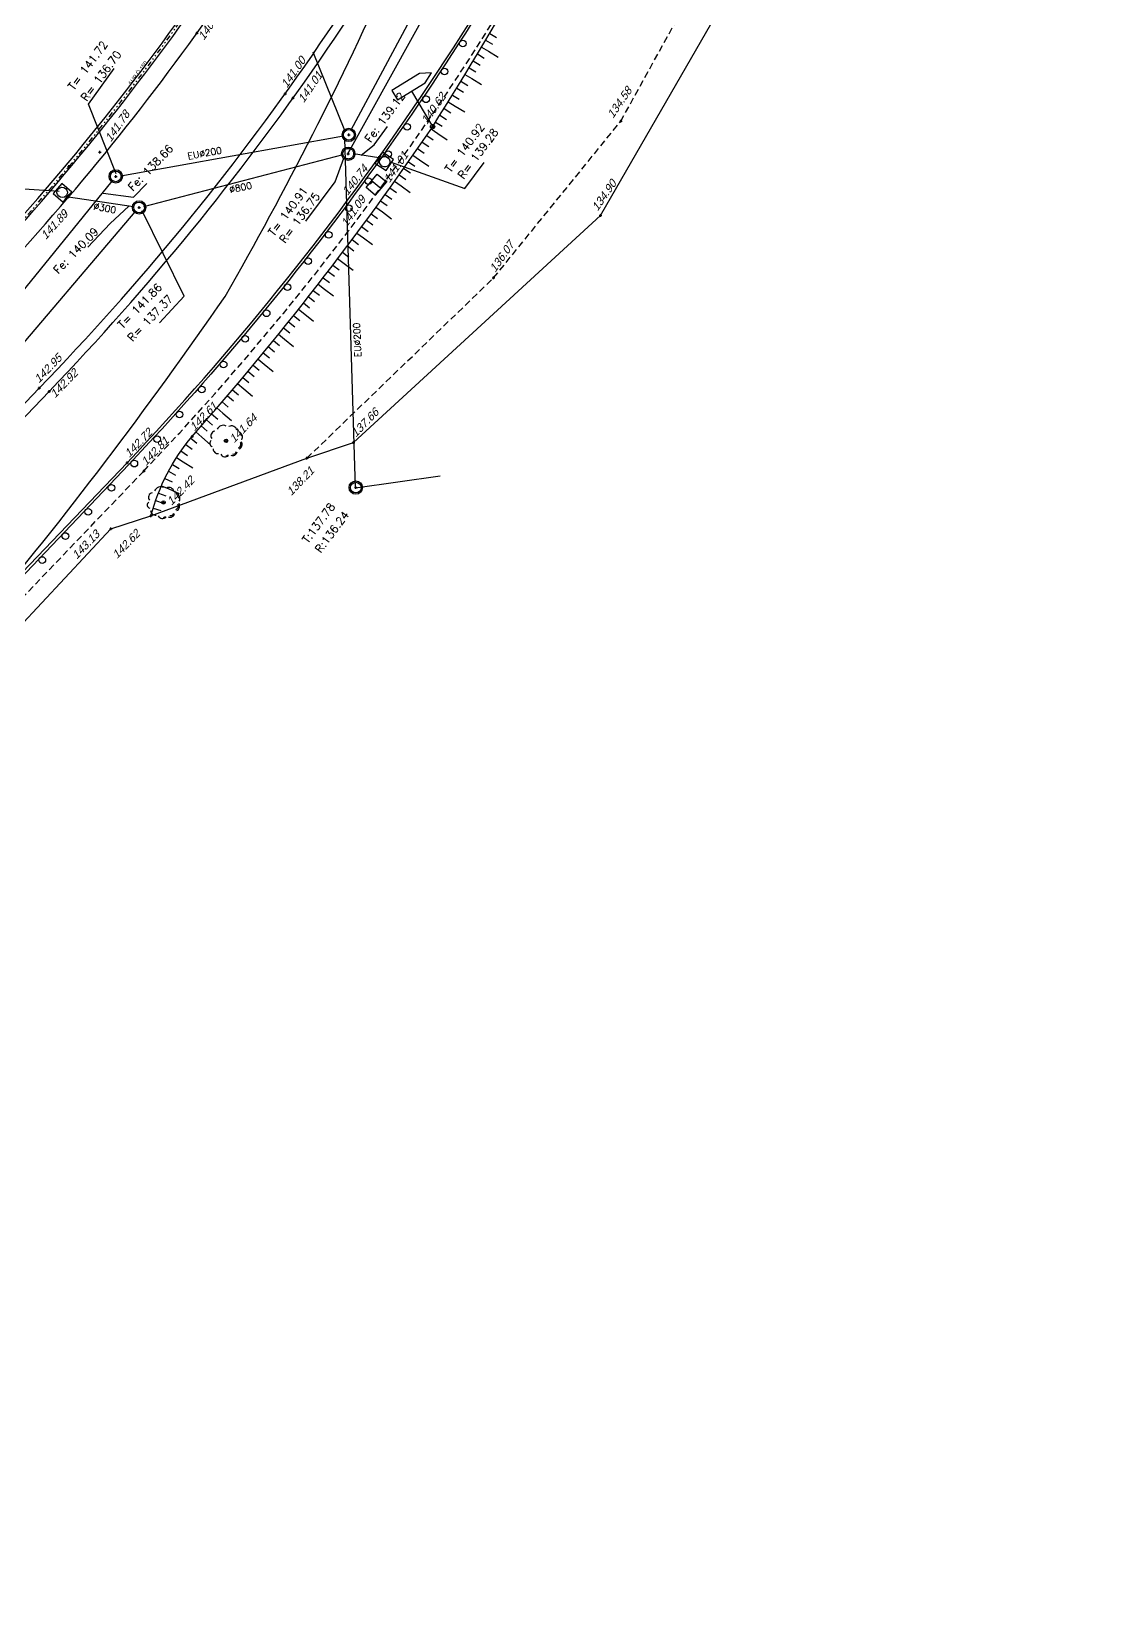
# Model space of a CAD drawing. Header units: metres. Extents: x 1633075 to 1634601, y 8175308 to 8177203.
# Drawn here: x 1633452.6 to 1633533.4, y 8175447.1 to 8175564.8 of the extents above; entities that cross this region are included whole.
import ezdxf

# ---------------------------------------------------------------- set-up
doc = ezdxf.new("R2010")
doc.units = ezdxf.units.M
doc.header["$LTSCALE"] = 2
doc.header["$PDMODE"] = 2
doc.header["$PDSIZE"] = 0.1
for name, pattern in [('211', [0.5, 0.2, -0.1, 0, -0.1, 0, -0.1]), ('31', [2, 1, 1]), ('CACHE', [0.375, 0.25, -0.125]), ('CACHE2', [4.7625, 3.175, -1.5875]), ('CONTINU', [0])]:
    doc.linetypes.add(name, pattern=pattern)
for name, color, linetype in [('C15785 - ALLEE', 7, 'CACHE'), ('C15785 - BORDURES', 7, 'CONTINU'), ('C15785 - BTALUS', 3, 'CACHE'), ('C15785 - CLOTURES', 3, 'Continuous'), ('C15785 - DBA', 252, 'Continuous'), ('C15785 - EAUP', 5, 'CONTINU'), ('C15785 - EP', 4, 'Continuous'), ('C15785 - EU', 6, 'Continuous'), ('C15785 - GLISSIERE', 252, 'Continuous'), ('C15785 - HTALUS', 7, 'Continuous'), ('C15785 - MOBILIER', 252, 'Continuous'), ('C15785 - POINT 2D', 7, 'Continuous'), ('C15785 - RECO-GÉN', 5, 'Continuous'), ('C15785 - Talus', 7, 'Continuous'), ('C15785 - VEGET', 3, 'Continuous'), ('C15785 - Z', 7, 'Continuous')]:
    doc.layers.add(name, color=color, linetype=linetype)
doc.styles.add('SIMPLEX', font='simplex_.ttf', dxfattribs={"height": 0.6})
doc.styles.get("Standard").update_dxf_attribs({"font": 'arial.ttf'})

# ---------------------------------------------------------------- blocks, each defined once
blk = doc.blocks.new('BL19')
at = {"color": 0}
for p, q in [((0.5, 1), (-0.5, 1)), ((-0.5, 1), (-0.5, 0)), ((-0.5, 0), (0.5, 0)), ((0.5, 0), (0.5, 1))]:
    blk.add_line(p, q, dxfattribs=at)
for centre, major_axis, start_param, end_param in [((0.01, -0.97), (0.742, 0.742), 0.387155, 1.183656), ((0.01, 0.55), (-0.275, 0.275), 3.926991, 10.210176)]:
    blk.add_ellipse(centre, major_axis=major_axis, ratio=1, start_param=start_param, end_param=end_param, dxfattribs=at)
blk = doc.blocks.new('ARBN')
blk.add_circle((0, 0), 0.0517)
for centre, radius, start, end in [((-0.381, -0.079), 0.106, 125.5548, 253.3512), ((-0.313, 0.149), 0.141, 102.3806, 218.1519), ((-0.088, 0.27), 0.194, 62.9289, 157.9234), ((0.159, 0.288), 0.162, 10.5515, 118.7684), ((0.33, 0.115), 0.163, 331.4172, 69.7614), ((-0.236, -0.237), 0.15, 182.2997, 276.8338), ((-0.027, -0.335), 0.147, 208.1993, 316.9403), ((0.007, -0.38), 0.0689, 259.4414, 333.9219), ((0.202, -0.304), 0.137, 247.1419, 348.9634), ((0.221, -0.292), 0.104, 254.316, 338.7253), ((0.342, -0.106), 0.104, 287.358, 32.9391), ((0.335, -0.105), 0.151, 294.7172, 29.5061)]:
    blk.add_arc(centre, radius, start, end)
blk = doc.blocks.new('TALB150A')
blk.add_line((0, -0.6), (0, -1.45))
blk = doc.blocks.new('TALB150B')
blk.add_line((0, 0), (0, -0.6))
blk = doc.blocks.new('RH')
blk.add_circle((0, 0.25), 0.25)
blk = doc.blocks.new('TAMPON')
blk.add_circle((0, 0), 0.5)
blk = doc.blocks.new('T1')
at = {"linetype": '31'}
blk.add_point((0, 0), dxfattribs=at)

msp = doc.modelspace()

# ---------------------------------------------------------------- linework, layer by layer
at = {"layer": 'C15785 - ALLEE'}
msp.add_lwpolyline([(1633394.6, 8175462.54), (1633412.52, 8175481.33), (1633430.55, 8175500.09), (1633460.99, 8175531.86)], dxfattribs=at)
msp.add_arc((1633308.48, 8175677.45), 210.85, 316.3284, 333.4936, dxfattribs=at)
at = {"layer": 'C15785 - BORDURES'}
for points in [[(1633333.62, 8175448.44, 0.023626), (1633347.16, 8175453.04, 0.095256), (1633378.89, 8175474.61), (1633397.1, 8175493.63), (1633416.63, 8175514), (1633420.43, 8175517.89), (1633435.19, 8175533.36), (1633445.94, 8175544.54, 0.074216), (1633478.5, 8175590.04, 0.074216)], [(1633333.72, 8175448.11, 0.023635), (1633347.29, 8175452.72, 0.095278), (1633379.14, 8175474.36), (1633397.35, 8175493.39), (1633416.88, 8175513.75), (1633420.68, 8175517.65), (1633435.45, 8175533.12), (1633446.19, 8175544.3, 0.074215), (1633478.81, 8175589.88, 0.074215)]]:
    msp.add_lwpolyline(points, format="xyb", dxfattribs=at)
msp.add_lwpolyline([(1633393.12, 8175463.08), (1633411.61, 8175482.38), (1633429.61, 8175501.15), (1633435.96, 8175507.76), (1633447.91, 8175520.15), (1633459.74, 8175532.48)], dxfattribs=at)
for centre, radius, start, end in [((1633304.1, 8175680.06), 214.48, 316.5215, 334.8457), ((1633310.01, 8175676.08), 190.84, 315.9573, 332.5166)]:
    msp.add_arc(centre, radius, start, end, dxfattribs=at)
at = {"layer": 'C15785 - BTALUS'}
msp.add_lwpolyline([(1633473.22, 8175532.82), (1633487.22, 8175546.34), (1633496.76, 8175558.09), (1633503.04, 8175569.46), (1633515.27, 8175598.63), (1633522.45, 8175618.16), (1633529.72, 8175633.19), (1633533.29, 8175646.34)], dxfattribs=at)
at = {"layer": 'C15785 - CLOTURES'}
msp.add_lwpolyline([(1633382.01, 8175447.08), (1633395.82, 8175461.69), (1633413.95, 8175480.65), (1633431.48, 8175499.15), (1633449.86, 8175518.27), (1633458.53, 8175527.53), (1633461.53, 8175528.5), (1633473.22, 8175532.82), (1633476.73, 8175534), (1633495.24, 8175551.02), (1633506.59, 8175570.72), (1633517.12, 8175597.79), (1633525.86, 8175620.16), (1633537.23, 8175649.39), (1633548.49, 8175666.04), (1633560.4, 8175683.84)], dxfattribs=at)
at = {"layer": 'C15785 - DBA'}
for points in [[(1633387.14, 8175469.33), (1633405.21, 8175488.08), (1633423.49, 8175507.12), (1633442.21, 8175526.6), (1633453.14, 8175538.07)], [(1633387.85, 8175469.08), (1633405.65, 8175487.58), (1633424.05, 8175506.72), (1633442.6, 8175526.04), (1633453.89, 8175537.83)]]:
    msp.add_lwpolyline(points, dxfattribs=at)
for centre, radius, start, end in [((1633312.51, 8175674.34), 195.82, 315.9035, 334.8315), ((1633310.15, 8175675.97), 199.36, 316.1413, 334.5942)]:
    msp.add_arc(centre, radius, start, end, dxfattribs=at)
at = {"layer": 'C15785 - EAUP', "linetype": '211'}
msp.add_lwpolyline([(1633478.5, 8175590.49, -0.002097), (1633476.94, 8175587.61, 0.003128), (1633474.11, 8175582.28, -0.01242), (1633471.17, 8175577, -0.019253), (1633464.12, 8175566.13, -0.020238), (1633455.38, 8175554.7, -0.020238), (1633446.58, 8175544.96, -0.001209), (1633435.36, 8175533.22, -0.000947), (1633425.04, 8175522.52, 0.000935), (1633414.72, 8175511.83, 0.000817), (1633404.27, 8175500.92, -0.000406), (1633393.84, 8175489.99, -0.000365), (1633380.16, 8175475.73), (1633376.89, 8175472.32, -0.010944), (1633373.44, 8175469.36, -0.012808), (1633367.03, 8175464.35, -0.014672), (1633360.25, 8175459.67), (1633354.47, 8175456.42), (1633352.44, 8175454.29)], format="xyb", dxfattribs=at)
at = {"layer": 'C15785 - EP', "linetype": 'CONTINU'}
for p, q in [((1633476.33, 8175555.69), (1633496.28, 8175591.8)), ((1633460.99, 8175551.71), (1633475.94, 8175555.59)), ((1633478.63, 8175555.36), (1633476.72, 8175555.64)), ((1633460.21, 8175551.67, 141.79), (1633455.35, 8175552.4, 141.79)), ((1633430.83, 8175516.58), (1633460.34, 8175551.31))]:
    msp.add_line(p, q, dxfattribs=at)
at = {"layer": 'C15785 - EP', "flags": 128}
for points in [[(1633477.29, 8175555.56), (1633478.26, 8175556.33), (1633479.27, 8175557.7)], [(1633473.15, 8175550.6), (1633475.34, 8175553.55), (1633475.99, 8175555.33)], [(1633479.48, 8175555.04), (1633485.08, 8175553.05), (1633486.53, 8175554.99)], [(1633450.33, 8175551.27), (1633452.01, 8175553.03), (1633454.65, 8175552.86)], [(1633456.79, 8175548.64), (1633458.47, 8175550.43), (1633459.88, 8175551.72)], [(1633462.16, 8175542.98), (1633464.03, 8175544.98), (1633460.86, 8175551.38)]]:
    msp.add_lwpolyline(points, dxfattribs=at)
msp.add_lwpolyline([(1633478.49, 8175554.13), (1633479.19, 8175553.55), (1633478.35, 8175552.55), (1633477.66, 8175553.13)], close=True, dxfattribs=at)
at = {"layer": 'C15785 - EP'}
msp.add_lwpolyline([(1633478.77, 8175553.05), (1633478.08, 8175553.63)], dxfattribs=at)
at = {"layer": 'C15785 - EP', "linetype": 'CACHE2'}
msp.add_circle((1633476.33, 8175555.66), 0.4, dxfattribs=at)
at = {"layer": 'C15785 - EP'}
msp.add_circle((1633460.64, 8175551.63), 0.4, dxfattribs=at)
at = {"layer": 'C15785 - EU', "linetype": 'CONTINU'}
for p, q in [((1633476.54, 8175557.44), (1633495.47, 8175592.7)), ((1633459.26, 8175553.99), (1633475.96, 8175557.01)), ((1633476.86, 8175530.61), (1633476.06, 8175556.81)), ((1633429.96, 8175518.26), (1633458.61, 8175553.61))]:
    msp.add_line(p, q, dxfattribs=at)
at = {"layer": 'C15785 - EU', "linetype": 'CACHE2'}
for p, q in [((1633476.06, 8175557.39), (1633472.82, 8175565.47)), ((1633456.85, 8175559.38), (1633458.78, 8175562.04)), ((1633458.93, 8175554.15), (1633456.85, 8175559.38)), ((1633460.23, 8175552.4), (1633461.22, 8175553.42)), ((1633457.94, 8175552.7), (1633460.23, 8175552.4))]:
    msp.add_line(p, q, dxfattribs=at)
at = {"layer": 'C15785 - EU'}
msp.add_line((1633476.86, 8175530.61, 137.78), (1633483.21, 8175531.5), dxfattribs=at)
for centre in [(1633476.37, 8175557.07), (1633458.89, 8175553.96), (1633476.89, 8175530.62)]:
    msp.add_circle(centre, 0.4, dxfattribs=at)
at = {"layer": 'C15785 - GLISSIERE'}
msp.add_lwpolyline([(1633529.3, 8175645.08, 0.026211), (1633519.17, 8175628.91, 0.027814), (1633498.37, 8175588.84, -0.011333), (1633493.85, 8175579.7, -0.067614), (1633459.88, 8175532.36), (1633449.75, 8175521.74)], format="xyb", dxfattribs=at)
at = {"layer": 'C15785 - HTALUS'}
msp.add_lwpolyline([(1633461.53, 8175528.5, -0.110166), (1633464.62, 8175534.46, 0.031304), (1633482.64, 8175557.66, 0.02392), (1633497.17, 8175583.35), (1633504.43, 8175597.38), (1633519.11, 8175625.82), (1633533.29, 8175646.34)], format="xyb", dxfattribs=at)
at = {"layer": 'C15785 - MOBILIER'}
for p, q in [((1633481.68, 8175561.67), (1633479.59, 8175560.41)), ((1633482.58, 8175561.73), (1633481.68, 8175561.67)), ((1633482.1, 8175560.97), (1633482.58, 8175561.73)), ((1633480.01, 8175559.71), (1633482.1, 8175560.97)), ((1633479.59, 8175560.41), (1633480.01, 8175559.71)), ((1633481.06, 8175560.34), (1633482.57, 8175557.83))]:
    msp.add_line(p, q, dxfattribs=at)
msp.add_circle((1633482.65, 8175557.69), 0.162, dxfattribs=at)
at = {"layer": 'C15785 - POINT 2D'}
for p in [(1633464.96, 8175564.69), (1633471.59, 8175560.16), (1633472.18, 8175559.82), (1633496.76, 8175558.09), (1633476.37, 8175557.07), (1633482.64, 8175557.66), (1633482.66, 8175557.7), (1633457.69, 8175555.78), (1633476.33, 8175555.66), (1633478.61, 8175555.37), (1633458.89, 8175553.96), (1633479.15, 8175553.59), (1633455.32, 8175552.4), (1633460.64, 8175551.63), (1633495.24, 8175551.02), (1633487.22, 8175546.34), (1633453.14, 8175538.07), (1633453.89, 8175537.83), (1633464.62, 8175534.46), (1633467.16, 8175534.13), (1633476.73, 8175534), (1633459.74, 8175532.48), (1633473.22, 8175532.82), (1633460.99, 8175531.86), (1633476.89, 8175530.62), (1633462.47, 8175529.51), (1633458.53, 8175527.53), (1633461.53, 8175528.5)]:
    msp.add_point(p, dxfattribs=at)
at = {"layer": 'C15785 - RECO-GÉN', "color": 3}
for centre, radius, start, end in [((1633234.32, 8175678.77), 268.49, 330.1065, 341.9002), ((1633192.34, 8175734.49), 333.78, 320.1506, 325.4001)]:
    msp.add_arc(centre, radius, start, end, dxfattribs=at)

# ---------------------------------------------------------------- block references
at = {"layer": 'C15785 - EAUP', "rotation": 320.2659041630844}
msp.add_blockref('T1', (1633455.38, 8175554.7), dxfattribs=at)
at = {"layer": 'C15785 - EP', "linetype": 'CACHE2'}
for name, p, rotation in [('TAMPON', (1633476.33, 8175555.66), 359.5000271160415), ('BL19', (1633478.61, 8175555.37), 236.1115841429367), ('BL19', (1633455.28, 8175552.39), 49.04218955241178)]:
    msp.add_blockref(name, p, dxfattribs=dict(at, rotation=rotation))
at = {"layer": 'C15785 - EP', "rotation": 359.5000271160415}
msp.add_blockref('TAMPON', (1633460.64, 8175551.63), dxfattribs=at)
at = {"layer": 'C15785 - EU', "rotation": 359.5000271160415}
for p in [(1633476.37, 8175557.07), (1633458.89, 8175553.96), (1633476.89, 8175530.62)]:
    msp.add_blockref('TAMPON', p, dxfattribs=at)
at = {"layer": 'C15785 - GLISSIERE'}
for p, rotation in [((1633484.7, 8175564.06), 237.2758369104423), ((1633483.34, 8175561.96), 236.6140072148619), ((1633481.95, 8175559.88), 235.9521775285578), ((1633480.54, 8175557.82), 235.2903478446495), ((1633479.11, 8175555.77), 234.6285181249731), ((1633477.65, 8175553.74), 233.9666884520026), ((1633476.17, 8175551.73), 233.3048587566923), ((1633474.66, 8175549.73), 232.6430290597357), ((1633473.13, 8175547.76), 231.9811993682198), ((1633471.58, 8175545.8), 231.3193696996176), ((1633470.01, 8175543.85), 230.6575400031902), ((1633468.41, 8175541.93), 229.9957102935998), ((1633466.79, 8175540.02), 229.3338806127342), ((1633465.15, 8175538.14), 228.6720509341675), ((1633463.49, 8175536.27), 228.0102212351261), ((1633461.81, 8175534.42), 227.3483915363959), ((1633460.1, 8175532.59), 226.686561874541), ((1633458.38, 8175530.78), 226.3454504522811), ((1633456.65, 8175528.97), 226.3454504522811), ((1633454.93, 8175527.16), 226.3454504522811), ((1633453.2, 8175525.36), 226.3454504522811)]:
    msp.add_blockref('RH', p, dxfattribs=dict(at, rotation=rotation))
at = {"layer": 'C15785 - Talus'}
for name, p, rotation in [('TALB150B', (1633486.63, 8175564.17), 59.19520582472109), ('TALB150B', (1633486.94, 8175564.68), 59.30661072816406), ('TALB150B', (1633486.01, 8175563.14), 58.9723959994699), ('TALB150B', (1633486.32, 8175563.65), 59.08380089539903), ('TALB150A', (1633486.32, 8175563.65), 59.08380089539903), ('TALB150B', (1633485.39, 8175562.11), 58.74958614670982), ('TALB150B', (1633485.7, 8175562.62), 58.86099108410801), ('TALB150B', (1633484.46, 8175560.58), 58.41537139510537), ('TALB150B', (1633484.77, 8175561.09), 58.52677632433777), ('TALB150B', (1633485.08, 8175561.6), 58.63818123519811), ('TALB150A', (1633485.08, 8175561.6), 58.63818123519811), ('TALB150B', (1633483.83, 8175559.55), 58.19256157146631), ('TALB150B', (1633484.14, 8175560.06), 58.30396647274554), ('TALB150B', (1633483.19, 8175558.54), 57.96975172085416), ('TALB150B', (1633483.51, 8175559.04), 58.0811566325082), ('TALB150A', (1633483.83, 8175559.55), 58.19256157146631), ('TALB150B', (1633482.21, 8175557.03), 55.54698110686072), ('TALB150B', (1633482.55, 8175557.52), 55.69334305480776), ('TALB150B', (1633482.87, 8175558.03), 57.85834681139976), ('TALB150A', (1633482.55, 8175557.52), 55.69334305480776), ('TALB150B', (1633481.53, 8175556.04), 55.25425722699809), ('TALB150B', (1633481.87, 8175556.53), 55.40061917206821), ('TALB150B', (1633480.84, 8175555.06), 54.96153332753085), ('TALB150B', (1633481.18, 8175555.55), 55.10789529772001), ('TALB150A', (1633481.18, 8175555.55), 55.10789529772001), ('TALB150B', (1633479.8, 8175553.59), 54.52244752002309), ('TALB150B', (1633480.15, 8175554.07), 54.66880946379865), ('TALB150B', (1633480.5, 8175554.56), 54.8151713951634), ('TALB150B', (1633479.1, 8175552.61), 54.22972365590325), ('TALB150B', (1633479.45, 8175553.1), 54.37608559948575), ('TALB150A', (1633479.8, 8175553.59), 54.52244752002309), ('TALB150B', (1633478.04, 8175551.15), 53.79063782514669), ('TALB150B', (1633478.4, 8175551.64), 53.93699975282399), ('TALB150B', (1633478.75, 8175552.12), 54.08336171578456), ('TALB150A', (1633478.4, 8175551.64), 53.93699975282399), ('TALB150B', (1633477.33, 8175550.19), 53.49791396086454), ('TALB150B', (1633477.69, 8175550.67), 53.64427588579127), ('TALB150B', (1633476.26, 8175548.74), 53.05882811649063), ('TALB150B', (1633476.62, 8175549.22), 53.20519006032047), ('TALB150B', (1633476.98, 8175549.71), 53.35155201377238), ('TALB150A', (1633476.98, 8175549.71), 53.35155201377238), ('TALB150B', (1633475.53, 8175547.79), 52.76610423698295), ('TALB150B', (1633475.9, 8175548.27), 52.9124661878649), ('TALB150B', (1633474.44, 8175546.36), 52.32701842386246), ('TALB150B', (1633474.81, 8175546.83), 52.47338038716689), ('TALB150B', (1633475.17, 8175547.31), 52.61974230152296), ('TALB150A', (1633475.53, 8175547.79), 52.76610423698295), ('TALB150B', (1633473.7, 8175545.41), 52.03429456677021), ('TALB150B', (1633474.07, 8175545.88), 52.18065650329341), ('TALB150A', (1633474.07, 8175545.88), 52.18065650329341), ('TALB150B', (1633472.59, 8175544), 51.59520874783389), ('TALB150B', (1633472.96, 8175544.47), 51.74157065582965), ('TALB150B', (1633473.33, 8175544.94), 51.88793259738228), ('TALB150B', (1633471.84, 8175543.06), 51.3024848589443), ('TALB150B', (1633472.22, 8175543.53), 51.44884679163791), ('TALB150A', (1633472.59, 8175544), 51.59520874783389), ('TALB150B', (1633470.71, 8175541.66), 50.86339903306332), ('TALB150B', (1633471.09, 8175542.12), 51.00976097959872), ('TALB150B', (1633471.47, 8175542.59), 51.15612290097172), ('TALB150A', (1633471.09, 8175542.12), 51.00976097959872), ('TALB150B', (1633469.95, 8175540.73), 50.57067514960915), ('TALB150B', (1633470.33, 8175541.19), 50.71703710269474), ('TALB150B', (1633468.8, 8175539.34), 50.13158934437542), ('TALB150B', (1633469.19, 8175539.8), 50.2779512689565), ('TALB150B', (1633469.57, 8175540.26), 50.42431322601654), ('TALB150A', (1633469.57, 8175540.26), 50.42431322601654), ('TALB150B', (1633468.03, 8175538.42), 49.83886544840439), ('TALB150B', (1633468.42, 8175538.88), 49.98522740266579), ('TALB150B', (1633466.87, 8175537.05), 49.39977964248922), ('TALB150B', (1633467.26, 8175537.51), 49.54614158412027), ('TALB150B', (1633467.64, 8175537.96), 49.69250351411123), ('TALB150A', (1633468.03, 8175538.42), 49.83886544840439), ('TALB150B', (1633466.08, 8175536.14), 49.10705575840627), ('TALB150B', (1633466.47, 8175536.6), 49.25341769769854), ('TALB150A', (1633466.47, 8175536.6), 49.25341769769854), ('TALB150B', (1633464.9, 8175534.79), 48.66796992609741), ('TALB150B', (1633465.29, 8175535.24), 48.81433188148822), ('TALB150B', (1633465.69, 8175535.69), 48.96069380844938), ('TALB150B', (1633464.14, 8175533.86), 52.95263854795852), ('TALB150B', (1633464.51, 8175534.33), 50.72415687954637), ('TALB150A', (1633464.9, 8175534.79), 48.66796992609741), ('TALB150B', (1633463.14, 8175532.36), 59.63808358791272), ('TALB150B', (1633463.45, 8175532.88), 57.40960191433665), ('TALB150B', (1633463.78, 8175533.38), 55.18112023628598), ('TALB150A', (1633463.45, 8175532.88), 57.40960191433665), ('TALB150B', (1633462.57, 8175531.31), 64.0950469386792), ('TALB150B', (1633462.84, 8175531.84), 61.86656525246402), ('TALB150B', (1633462.09, 8175530.21), 68.55201028916898), ('TALB150B', (1633462.32, 8175530.76), 66.32352861928447), ('TALB150A', (1633462.32, 8175530.76), 66.32352861928447), ('TALB150B', (1633461.7, 8175529.08), 73.00897364281542), ('TALB150B', (1633461.88, 8175529.65), 70.78049196887874)]:
    msp.add_blockref(name, p, dxfattribs=dict(at, rotation=rotation))
at = {"layer": 'C15785 - VEGET', "xscale": 2.499999999908408, "yscale": 2.499999999908408, "zscale": 2.499999999908408, "rotation": 359.5000271373152}
for p in [(1633467.16, 8175534.13), (1633462.47, 8175529.51)]:
    msp.add_blockref('ARBN', p, dxfattribs=at)

# ---------------------------------------------------------------- texts
at = {"layer": 'C15785 - EAUP', "linetype": 'Continuous'}
msp.add_text('AUP Ò 150', height=0.3, rotation=53.4586, dxfattribs=at).set_placement((1633460.03, 8175560.76))
at = {"layer": 'C15785 - EP', "linetype": 'CACHE2', "style": 'SIMPLEX'}
for s, rotation, p in [('Fe: 139.12', 53.3461, (1633478, 8175556.43)), ('T= 140.92', 53.3461, (1633484, 8175554.18)), ('R= 139.28', 53.3461, (1633484.97, 8175553.7)), ('T= 140.91', 53.3461, (1633470.75, 8175549.42)), ('R= 136.75', 53.3461, (1633471.59, 8175548.89)), ('Fe: 140.09', 45.9815, (1633454.58, 8175546.59)), ('T= 141.86', 45.9815, (1633459.41, 8175542.48)), ('R= 137.37', 45.9815, (1633460.14, 8175541.52))]:
    msp.add_text(s, height=0.6, rotation=rotation, dxfattribs=at).set_placement(p)
at = {"layer": 'C15785 - EP', "linetype": 'CONTINU', "style": 'SIMPLEX'}
for s, rotation, p in [('%%C800', 11.4556, (1633467.46, 8175552.71)), ('%%C300', 349.0078, (1633457.18, 8175551.5))]:
    msp.add_text(s, height=0.5, rotation=rotation, dxfattribs=at).set_placement(p)
at = {"layer": 'C15785 - EU', "style": 'SIMPLEX'}
for s, height, rotation, p in [('T= 141.72', 0.6, 53.3616, (1633455.75, 8175560.36)), ('R= 136.70', 0.6, 53.3616, (1633456.7, 8175559.53)), ('Fe: 138.66', 0.6, 45.9815, (1633460.18, 8175552.81)), ('EU%%C200', 0.5, 92.5354, (1633477.31, 8175540.41)), ('T:137.78', 0.6, 53.3616, (1633473.3, 8175526.38)), ('R:136.24', 0.6, 53.3616, (1633474.26, 8175525.66))]:
    msp.add_text(s, height=height, rotation=rotation, dxfattribs=at).set_placement(p)
at = {"layer": 'C15785 - EU', "linetype": 'CONTINU', "style": 'SIMPLEX'}
msp.add_text('EU%%C200', height=0.5, rotation=10.2188, dxfattribs=at).set_placement((1633464.33, 8175555.22))
at = {"layer": 'C15785 - Z', "oblique": 18}
for s, rotation, p in [(' 140.82', 415.4065, (1633465.36, 8175563.92, 140.82)), (' 141.00', 415.4065, (1633471.59, 8175560.34, 141)), (' 141.01', 415.4065, (1633472.85, 8175559.23, 141.01)), (' 134.58', 415.4065, (1633496.05, 8175558.07, 134.58)), (' 140.62', 415.4065, (1633482.1, 8175557.62, 140.62)), (' 141.78', 415.4065, (1633458.39, 8175556.3, 141.78)), (' 141.01', 415.4065, (1633479.28, 8175553.23, 141.01)), (' 140.74', 412.3307, (1633476.13, 8175552.29, 140.74)), (' 134.90', 415.4065, (1633494.89, 8175551.11, 134.9)), (' 141.09', 415.4065, (1633476.08, 8175549.92, 141.09)), (' 141.89', 408.1705, (1633453.49, 8175549, 141.89)), (' 136.07', 415.4065, (1633487.22, 8175546.52, 136.07)), (' 142.95', 406.1468, (1633452.97, 8175538.25, 142.95)), (' 142.92', 406.1468, (1633454.17, 8175537.12, 142.92)), (' 142.61', 406.1468, (1633464.62, 8175534.64, 142.61)), (' 141.64', 406.1468, (1633467.6, 8175533.75, 141.64)), (' 137.66', 406.1468, (1633476.73, 8175534.18, 137.66)), (' 142.72', 406.1468, (1633459.74, 8175532.66, 142.72)), (' 142.81', 406.1468, (1633460.99, 8175532.04, 142.81)), (' 138.21', 406.1468, (1633471.89, 8175529.8, 138.21)), (' 142.42', 406.1468, (1633462.91, 8175529.07, 142.42)), (' 143.13', 406.1468, (1633455.8, 8175525.03, 143.13)), (' 142.62', 406.1468, (1633458.82, 8175525.07, 142.62))]:
    msp.add_text(s, height=0.6, rotation=rotation, dxfattribs=at).set_placement(p)

doc.saveas('drawing.dxf')
